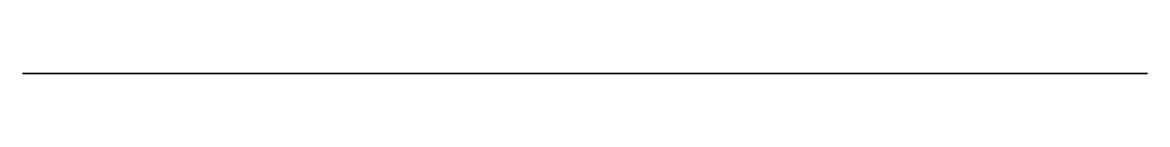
# Model space of a CAD drawing. Header units: millimetres. Extents: x -85.6 to -66.3, y 0 to 0.
import ezdxf

# ---------------------------------------------------------------- set-up
doc = ezdxf.new("R2010")
doc.units = ezdxf.units.MM
doc.layers.get('0').update_dxf_attribs({"color": 194, "true_color": 0x551cb1})

msp = doc.modelspace()

# ---------------------------------------------------------------- linework, layer by layer
at = {"color": 251, "true_color": 0x565656}
msp.add_polyline3d([(-72.665, 0, -36.509), (-72.432, 0, -36.772), (-72.213, 0, -37.047), (-72.008, 0, -37.332), (-71.817, 0, -37.628), (-71.641, 0, -37.932), (-71.48, 0, -38.244), (-71.334, 0, -38.564), (-71.205, 0, -38.891), (-71.091, 0, -39.222), (-70.995, 0, -39.558), (-70.915, 0, -39.899), (-70.852, 0, -40.242), (-70.805, 0, -40.588), (-70.776, 0, -40.936), (-70.764, 0, -41.286), (-70.768, 0, -41.636), (-66.288, 0, -41.636), (-66.288, 0, -127.595), (-85.56, 0, -127.595), (-85.56, 0, -115.337), (-84.773, 0, -115.337), (-84.725, 0, -115.336), (-84.677, 0, -115.333), (-84.63, 0, -115.327), (-84.583, 0, -115.318), (-84.538, 0, -115.308), (-84.493, 0, -115.295), (-84.449, 0, -115.28), (-84.406, 0, -115.263), (-84.364, 0, -115.244), (-84.324, 0, -115.223), (-84.284, 0, -115.201), (-84.246, 0, -115.176), (-84.209, 0, -115.15), (-84.173, 0, -115.122), (-84.139, 0, -115.092), (-84.106, 0, -115.061), (-84.075, 0, -115.028), (-84.045, 0, -114.994), (-84.017, 0, -114.958), (-83.991, 0, -114.921), (-83.966, 0, -114.883), (-83.944, 0, -114.843), (-83.923, 0, -114.803), (-83.904, 0, -114.761), (-83.887, 0, -114.718), (-83.872, 0, -114.674), (-83.859, 0, -114.63), (-83.849, 0, -114.584), (-83.841, 0, -114.538), (-83.835, 0, -114.49), (-83.831, 0, -114.443), (-83.83, 0, -114.394), (-83.83, 0, -39.637), (-83.831, 0, -39.589), (-83.835, 0, -39.541), (-83.841, 0, -39.494), (-83.849, 0, -39.447), (-83.859, 0, -39.402), (-83.872, 0, -39.357), (-83.887, 0, -39.313), (-83.904, 0, -39.27), (-83.923, 0, -39.229), (-83.944, 0, -39.188), (-83.966, 0, -39.148), (-83.991, 0, -39.11), (-84.017, 0, -39.073), (-84.045, 0, -39.037), (-84.075, 0, -39.003), (-84.106, 0, -38.97), (-84.139, 0, -38.939), (-84.173, 0, -38.91), (-84.209, 0, -38.881), (-84.246, 0, -38.855), (-84.284, 0, -38.831), (-84.324, 0, -38.808), (-84.364, 0, -38.787), (-84.406, 0, -38.768), (-84.449, 0, -38.751), (-84.493, 0, -38.736), (-84.538, 0, -38.724), (-84.583, 0, -38.713), (-84.63, 0, -38.705), (-84.677, 0, -38.699), (-84.725, 0, -38.695), (-84.773, 0, -38.694), (-85.56, 0, -38.694), (-85.56, 0, -25.901), (-80.491, 0, -25.901), (-80.502, 0, -26.371), (-80.489, 0, -26.839), (-80.453, 0, -27.306), (-80.393, 0, -27.771), (-80.31, 0, -28.231), (-80.203, 0, -28.687), (-80.074, 0, -29.138), (-79.922, 0, -29.582), (-79.747, 0, -30.019), (-79.55, 0, -30.446), (-79.331, 0, -30.863), (-79.092, 0, -31.268), (-78.833, 0, -31.661), (-78.555, 0, -32.041), (-78.258, 0, -32.406), (-77.943, 0, -32.755), (-77.774, 0, -32.927), (-77.598, 0, -33.093), (-77.232, 0, -33.408), (-76.848, 0, -33.702), (-76.448, 0, -33.98), (-75.616, 0, -34.498), (-74.763, 0, -34.986), (-74.195, 0, -35.317), (-73.647, 0, -35.671), (-73.386, 0, -35.861), (-73.133, 0, -36.063), (-72.893, 0, -36.278)], close=True, dxfattribs=at)

doc.saveas('drawing.dxf')
